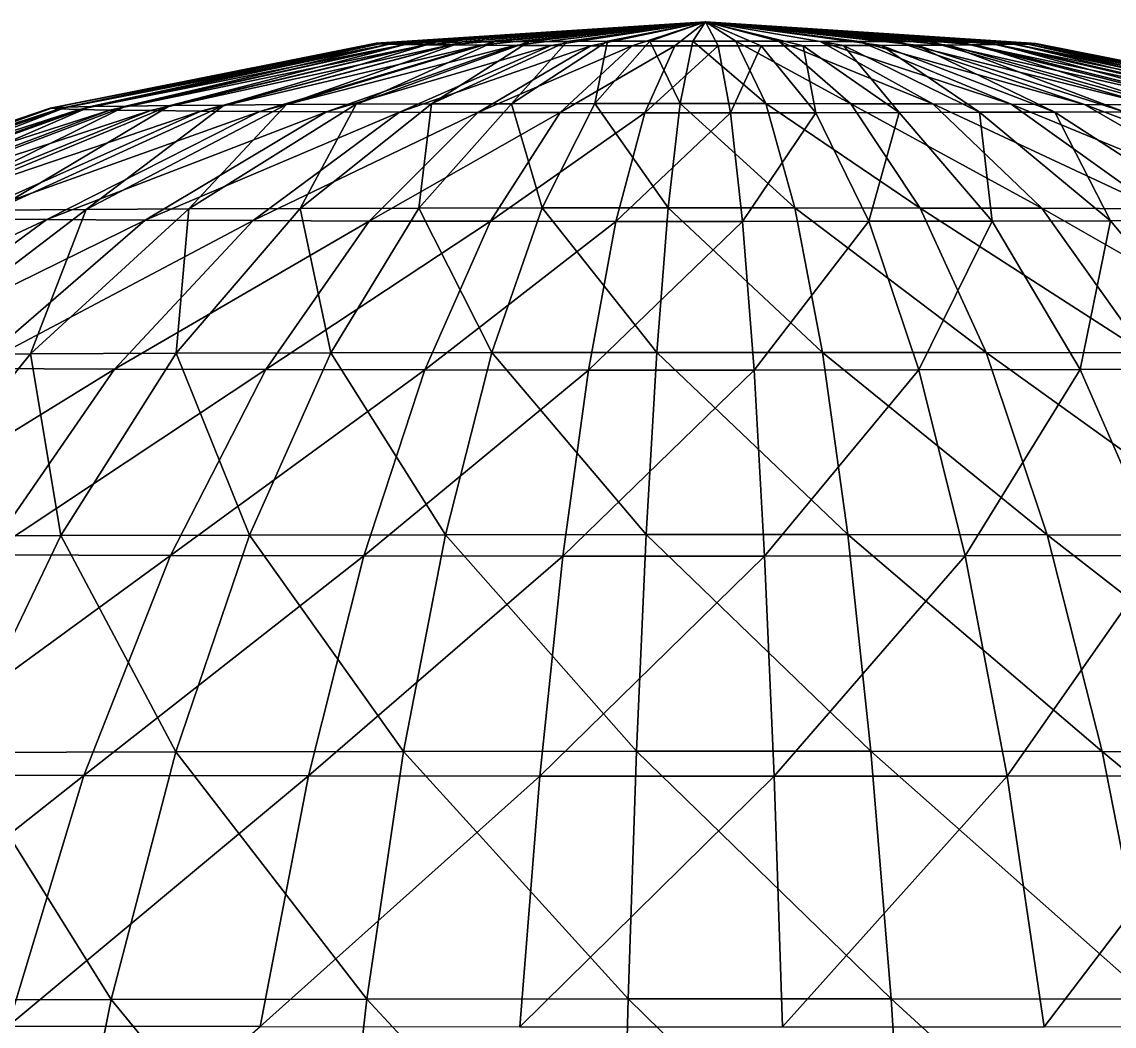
# Model space of a CAD drawing. Header units: metres. Extents: x -186 to 389, y -250 to 250.
# Drawn here: x 32.5 to 140.3, y 150.9 to 250 of the extents above; entities that cross this region are included whole.
import ezdxf

# ---------------------------------------------------------------- set-up
doc = ezdxf.new("R2010")
doc.units = ezdxf.units.M

msp = doc.modelspace()

# ---------------------------------------------------------------- linework, layer by layer
for points in [[(67.50796, 247.87622, -604.934), (67.3925, 247.84644, -609.2008), (100, 249.99391, -607.9631), (100.0001, 249.99402, -607.96295)], [(100, 249.99391, -607.9631), (67.3925, 247.84644, -609.2008), (100, 249.99391, -607.9631), (100.0001, 249.99402, -607.96295)], [(67.3925, 247.84644, -609.2008), (67.83497, 247.81679, -613.4461), (100, 249.99391, -607.9631), (100.0001, 249.99402, -607.96295)], [(68.17937, 247.90565, -600.7189), (67.50796, 247.87622, -604.934), (100, 249.99391, -607.9631), (100.0001, 249.99402, -607.96295)], [(100, 249.99391, -607.9631), (67.50796, 247.87622, -604.934), (100, 249.99391, -607.9631), (100.0001, 249.99402, -607.96295)], [(100, 249.99391, -607.9631), (67.83497, 247.81679, -613.4461), (100, 249.99391, -607.9631), (100.0001, 249.99402, -607.96295)], [(67.83497, 247.81679, -613.4461), (68.82779, 247.78781, -617.59735), (100, 249.99391, -607.9631), (100.0001, 249.99402, -607.96295)], [(69.39523, 247.93422, -596.6274), (68.17937, 247.90565, -600.7189), (100, 249.99391, -607.9631), (100.0001, 249.99402, -607.96295)], [(100, 249.99391, -607.9631), (68.17937, 247.90565, -600.7189), (100, 249.99391, -607.9631), (100.0001, 249.99402, -607.96295)], [(100, 249.99391, -607.9631), (68.82779, 247.78781, -617.59735), (100, 249.99391, -607.9631), (100.0001, 249.99402, -607.96295)], [(68.82779, 247.78781, -617.59735), (70.35397, 247.75998, -621.5835), (100, 249.99391, -607.9631), (100.0001, 249.99402, -607.96295)], [(71.13475, 247.96143, -592.7296), (69.39523, 247.93422, -596.6274), (100, 249.99391, -607.9631), (100.0001, 249.99402, -607.96295)], [(100, 249.99391, -607.9631), (69.39523, 247.93422, -596.6274), (100, 249.99391, -607.9631), (100.0001, 249.99402, -607.96295)], [(100, 249.99391, -607.9631), (70.35397, 247.75998, -621.5835), (100, 249.99391, -607.9631), (100.0001, 249.99402, -607.96295)], [(70.35397, 247.75998, -621.5835), (72.387405, 247.73378, -625.3363), (100, 249.99391, -607.9631), (100.0001, 249.99402, -607.96295)], [(73.368164, 247.98682, -589.0922), (71.13475, 247.96143, -592.7296), (100, 249.99391, -607.9631), (100.0001, 249.99402, -607.96295)], [(100, 249.99391, -607.9631), (71.13475, 247.96143, -592.7296), (100, 249.99391, -607.9631), (100.0001, 249.99402, -607.96295)], [(100, 249.99391, -607.9631), (72.387405, 247.73378, -625.3363), (100, 249.99391, -607.9631), (100.0001, 249.99402, -607.96295)], [(72.387405, 247.73378, -625.3363), (74.89331, 247.70966, -628.7916), (100, 249.99391, -607.9631), (100.0001, 249.99402, -607.96295)], [(76.05725, 248.00996, -585.77747), (73.368164, 247.98682, -589.0922), (100, 249.99391, -607.9631), (100.0001, 249.99402, -607.96295)], [(100, 249.99391, -607.9631), (73.368164, 247.98682, -589.0922), (100, 249.99391, -607.9631), (100.0001, 249.99402, -607.96295)], [(100, 249.99391, -607.9631), (74.89331, 247.70966, -628.7916), (100, 249.99391, -607.9631), (100.0001, 249.99402, -607.96295)], [(74.89331, 247.70966, -628.7916), (77.82878, 247.68803, -631.8903), (100, 249.99391, -607.9631), (100.0001, 249.99402, -607.96295)], [(79.156006, 248.03046, -582.8421), (76.05725, 248.00996, -585.77747), (100, 249.99391, -607.9631), (100.0001, 249.99402, -607.96295)], [(100, 249.99391, -607.9631), (76.05725, 248.00996, -585.77747), (100, 249.99391, -607.9631), (100.0001, 249.99402, -607.96295)], [(100, 249.99391, -607.9631), (77.82878, 247.68803, -631.8903), (100, 249.99391, -607.9631), (100.0001, 249.99402, -607.96295)], [(77.82878, 247.68803, -631.8903), (81.14362, 247.66925, -634.57935), (100, 249.99391, -607.9631), (100.0001, 249.99402, -607.96295)], [(82.61141, 248.04794, -580.33624), (79.156006, 248.03046, -582.8421), (100, 249.99391, -607.9631), (100.0001, 249.99402, -607.96295)], [(100, 249.99391, -607.9631), (79.156006, 248.03046, -582.8421), (100, 249.99391, -607.9631), (100.0001, 249.99402, -607.96295)], [(100, 249.99391, -607.9631), (81.14362, 247.66925, -634.57935), (100, 249.99391, -607.9631), (100.0001, 249.99402, -607.96295)], [(81.14362, 247.66925, -634.57935), (84.78109, 247.65367, -636.8127), (100, 249.99391, -607.9631), (100.0001, 249.99402, -607.96295)], [(86.36434, 248.06215, -578.30286), (82.61141, 248.04794, -580.33624), (100, 249.99391, -607.9631), (100.0001, 249.99402, -607.96295)], [(100, 249.99391, -607.9631), (82.61141, 248.04794, -580.33624), (100, 249.99391, -607.9631), (100.0001, 249.99402, -607.96295)], [(100, 249.99391, -607.9631), (84.78109, 247.65367, -636.8127), (100, 249.99391, -607.9631), (100.0001, 249.99402, -607.96295)], [(84.78109, 247.65367, -636.8127), (88.67896, 247.64151, -638.5522), (100, 249.99391, -607.9631), (100.0001, 249.99402, -607.96295)], [(90.350586, 248.0728, -576.77673), (86.36434, 248.06215, -578.30286), (100, 249.99391, -607.9631), (100.0001, 249.99402, -607.96295)], [(100, 249.99391, -607.9631), (86.36434, 248.06215, -578.30286), (100, 249.99391, -607.9631), (100.0001, 249.99402, -607.96295)], [(100, 249.99391, -607.9631), (88.67896, 247.64151, -638.5522), (100, 249.99391, -607.9631), (100.0001, 249.99402, -607.96295)], [(88.67896, 247.64151, -638.5522), (92.77053, 247.63303, -639.768), (100, 249.99391, -607.9631), (100.0001, 249.99402, -607.96295)], [(94.50192, 248.07974, -575.78394), (90.350586, 248.0728, -576.77673), (100, 249.99391, -607.9631), (100.0001, 249.99402, -607.96295)], [(100, 249.99391, -607.9631), (90.350586, 248.0728, -576.77673), (100, 249.99391, -607.9631), (100.0001, 249.99402, -607.96295)], [(100, 249.99391, -607.9631), (92.77053, 247.63303, -639.768), (100, 249.99391, -607.9631), (100.0001, 249.99402, -607.96295)], [(92.77053, 247.63303, -639.768), (96.98582, 247.62834, -640.4394), (100, 249.99391, -607.9631), (100.0001, 249.99402, -607.96295)], [(98.74734, 248.08282, -575.34143), (94.50192, 248.07974, -575.78394), (100, 249.99391, -607.9631), (100.0001, 249.99402, -607.96295)], [(100, 249.99391, -607.9631), (94.50192, 248.07974, -575.78394), (100, 249.99391, -607.9631), (100.0001, 249.99402, -607.96295)], [(100, 249.99391, -607.9631), (96.98582, 247.62834, -640.4394), (100, 249.99391, -607.9631), (100.0001, 249.99402, -607.96295)], [(96.98582, 247.62834, -640.4394), (101.25267, 247.62753, -640.5549), (100, 249.99391, -607.9631), (100.0001, 249.99402, -607.96295)], [(103.01419, 248.08202, -575.4569), (98.74734, 248.08282, -575.34143), (100, 249.99391, -607.9631), (100.0001, 249.99402, -607.96295)], [(100, 249.99391, -607.9631), (98.74734, 248.08282, -575.34143), (100, 249.99391, -607.9631), (100.0001, 249.99402, -607.96295)], [(100, 249.99391, -607.9631), (123.94275, 247.7004, -630.11884), (100, 249.99391, -607.9631), (100.0001, 249.99402, -607.96295)], [(123.94275, 247.7004, -630.11884), (126.631836, 247.72354, -626.8041), (100, 249.99391, -607.9631), (100.0001, 249.99402, -607.96295)], [(100, 249.99391, -607.9631), (126.631836, 247.72354, -626.8041), (100, 249.99391, -607.9631), (100.0001, 249.99402, -607.96295)], [(126.631836, 247.72354, -626.8041), (128.86525, 247.74893, -623.1667), (100, 249.99391, -607.9631), (100.0001, 249.99402, -607.96295)], [(100, 249.99391, -607.9631), (128.86525, 247.74893, -623.1667), (100, 249.99391, -607.9631), (100.0001, 249.99402, -607.96295)], [(128.86525, 247.74893, -623.1667), (130.60477, 247.77614, -619.2689), (100, 249.99391, -607.9631), (100.0001, 249.99402, -607.96295)], [(100, 249.99391, -607.9631), (130.60477, 247.77614, -619.2689), (100, 249.99391, -607.9631), (100.0001, 249.99402, -607.96295)], [(130.60477, 247.77614, -619.2689), (131.82063, 247.8047, -615.1774), (100, 249.99391, -607.9631), (100.0001, 249.99402, -607.96295)], [(100, 249.99391, -607.9631), (131.82063, 247.8047, -615.1774), (100, 249.99391, -607.9631), (100.0001, 249.99402, -607.96295)], [(131.82063, 247.8047, -615.1774), (132.49203, 247.83414, -610.9623), (100, 249.99391, -607.9631), (100.0001, 249.99402, -607.96295)], [(100, 249.99391, -607.9631), (132.49203, 247.83414, -610.9623), (100, 249.99391, -607.9631), (100.0001, 249.99402, -607.96295)], [(132.49203, 247.83414, -610.9623), (132.6075, 247.86392, -606.69556), (100, 249.99391, -607.9631), (100.0001, 249.99402, -607.96295)], [(100, 249.99391, -607.9631), (132.6075, 247.86392, -606.69556), (100, 249.99391, -607.9631), (100.0001, 249.99402, -607.96295)], [(132.6075, 247.86392, -606.69556), (132.16502, 247.89357, -602.4502), (100, 249.99391, -607.9631), (100.0001, 249.99402, -607.96295)], [(100, 249.99391, -607.9631), (132.16502, 247.89357, -602.4502), (100, 249.99391, -607.9631), (100.0001, 249.99402, -607.96295)], [(132.16502, 247.89357, -602.4502), (131.17221, 247.92255, -598.29895), (100, 249.99391, -607.9631), (100.0001, 249.99402, -607.96295)], [(100, 249.99391, -607.9631), (131.17221, 247.92255, -598.29895), (100, 249.99391, -607.9631), (100.0001, 249.99402, -607.96295)], [(131.17221, 247.92255, -598.29895), (129.64603, 247.95038, -594.3128), (100, 249.99391, -607.9631), (100.0001, 249.99402, -607.96295)], [(100, 249.99391, -607.9631), (129.64603, 247.95038, -594.3128), (100, 249.99391, -607.9631), (100.0001, 249.99402, -607.96295)], [(129.64603, 247.95038, -594.3128), (127.61259, 247.97658, -590.56), (100, 249.99391, -607.9631), (100.0001, 249.99402, -607.96295)], [(100, 249.99391, -607.9631), (127.61259, 247.97658, -590.56), (100, 249.99391, -607.9631), (100.0001, 249.99402, -607.96295)], [(127.61259, 247.97658, -590.56), (125.1067, 248.0007, -587.1047), (100, 249.99391, -607.9631), (100.0001, 249.99402, -607.96295)], [(100, 249.99391, -607.9631), (125.1067, 248.0007, -587.1047), (100, 249.99391, -607.9631), (100.0001, 249.99402, -607.96295)], [(125.1067, 248.0007, -587.1047), (122.17122, 248.02232, -584.006), (100, 249.99391, -607.9631), (100.0001, 249.99402, -607.96295)], [(100, 249.99391, -607.9631), (122.17122, 248.02232, -584.006), (100, 249.99391, -607.9631), (100.0001, 249.99402, -607.96295)], [(122.17122, 248.02232, -584.006), (118.856384, 248.0411, -581.31696), (100, 249.99391, -607.9631), (100.0001, 249.99402, -607.96295)], [(100, 249.99391, -607.9631), (118.856384, 248.0411, -581.31696), (100, 249.99391, -607.9631), (100.0001, 249.99402, -607.96295)], [(118.856384, 248.0411, -581.31696), (115.21891, 248.05669, -579.0836), (100, 249.99391, -607.9631), (100.0001, 249.99402, -607.96295)], [(100, 249.99391, -607.9631), (115.21891, 248.05669, -579.0836), (100, 249.99391, -607.9631), (100.0001, 249.99402, -607.96295)], [(115.21891, 248.05669, -579.0836), (111.32104, 248.06885, -577.3441), (100, 249.99391, -607.9631), (100.0001, 249.99402, -607.96295)], [(100, 249.99391, -607.9631), (111.32104, 248.06885, -577.3441), (100, 249.99391, -607.9631), (100.0001, 249.99402, -607.96295)], [(111.32104, 248.06885, -577.3441), (107.22946, 248.07733, -576.1283), (100, 249.99391, -607.9631), (100.0001, 249.99402, -607.96295)], [(100, 249.99391, -607.9631), (107.22946, 248.07733, -576.1283), (100, 249.99391, -607.9631), (100.0001, 249.99402, -607.96295)], [(107.22946, 248.07733, -576.1283), (103.01419, 248.08202, -575.4569), (100, 249.99391, -607.9631), (100.0001, 249.99402, -607.96295)], [(100, 249.99391, -607.9631), (103.01419, 248.08202, -575.4569), (100, 249.99391, -607.9631), (100.0001, 249.99402, -607.96295)], [(100, 249.99391, -607.9631), (101.25267, 247.62753, -640.5549), (100, 249.99391, -607.9631), (100.0001, 249.99402, -607.96295)], [(101.25267, 247.62753, -640.5549), (105.49808, 247.63062, -640.1124), (100, 249.99391, -607.9631), (100.0001, 249.99402, -607.96295)], [(100, 249.99391, -607.9631), (105.49808, 247.63062, -640.1124), (100, 249.99391, -607.9631), (100.0001, 249.99402, -607.96295)], [(105.49808, 247.63062, -640.1124), (109.64943, 247.63756, -639.1196), (100, 249.99391, -607.9631), (100.0001, 249.99402, -607.96295)], [(100, 249.99391, -607.9631), (109.64943, 247.63756, -639.1196), (100, 249.99391, -607.9631), (100.0001, 249.99402, -607.96295)], [(109.64943, 247.63756, -639.1196), (113.63566, 247.64821, -637.59344), (100, 249.99391, -607.9631), (100.0001, 249.99402, -607.96295)], [(100, 249.99391, -607.9631), (113.63566, 247.64821, -637.59344), (100, 249.99391, -607.9631), (100.0001, 249.99402, -607.96295)], [(113.63566, 247.64821, -637.59344), (117.38859, 247.66241, -635.56006), (100, 249.99391, -607.9631), (100.0001, 249.99402, -607.96295)], [(100, 249.99391, -607.9631), (117.38859, 247.66241, -635.56006), (100, 249.99391, -607.9631), (100.0001, 249.99402, -607.96295)], [(117.38859, 247.66241, -635.56006), (120.84399, 247.6799, -633.05426), (100, 249.99391, -607.9631), (100.0001, 249.99402, -607.96295)], [(100, 249.99391, -607.9631), (120.84399, 247.6799, -633.05426), (100, 249.99391, -607.9631), (100.0001, 249.99402, -607.96295)], [(120.84399, 247.6799, -633.05426), (123.94275, 247.7004, -630.11884), (100, 249.99391, -607.9631), (100.0001, 249.99402, -607.96295)], [(42.763393, 241.68625, -577.7269), (39.314117, 241.6323, -585.4558), (69.39523, 247.93422, -596.6274), (69.39533, 247.93433, -596.62726)], [(69.39523, 247.93422, -596.6274), (39.314117, 241.6323, -585.4558), (68.17937, 247.90565, -600.7189), (68.17947, 247.90576, -600.71875)], [(47.19201, 241.7366, -570.5144), (42.763393, 241.68625, -577.7269), (71.13475, 247.96143, -592.7296), (71.13485, 247.96153, -592.7295)], [(71.13475, 247.96143, -592.7296), (42.763393, 241.68625, -577.7269), (69.39523, 247.93422, -596.6274), (69.39533, 247.93433, -596.62726)], [(52.524178, 241.78249, -563.94165), (47.19201, 241.7366, -570.5144), (73.368164, 247.98682, -589.0922), (73.36826, 247.98692, -589.0921)], [(73.368164, 247.98682, -589.0922), (47.19201, 241.7366, -570.5144), (71.13475, 247.96143, -592.7296), (71.13485, 247.96153, -592.7295)], [(58.668663, 241.82312, -558.12103), (52.524178, 241.78249, -563.94165), (76.05725, 248.00996, -585.77747), (76.05735, 248.01007, -585.77734)], [(76.05725, 248.00996, -585.77747), (52.524178, 241.78249, -563.94165), (73.368164, 247.98682, -589.0922), (73.36826, 247.98692, -589.0921)], [(65.520355, 241.85782, -553.1522), (58.668663, 241.82312, -558.12103), (79.156006, 248.03046, -582.8421), (79.156105, 248.03056, -582.842)], [(79.156006, 248.03046, -582.8421), (58.668663, 241.82312, -558.12103), (76.05725, 248.00996, -585.77747), (76.05735, 248.01007, -585.77734)], [(72.96199, 241.88596, -549.12024), (65.520355, 241.85782, -553.1522), (82.61141, 248.04794, -580.33624), (82.61151, 248.04805, -580.3361)], [(82.61141, 248.04794, -580.33624), (65.520355, 241.85782, -553.1522), (79.156006, 248.03046, -582.8421), (79.156105, 248.03056, -582.842)], [(80.86627, 241.90709, -546.09406), (72.96199, 241.88596, -549.12024), (86.36434, 248.06215, -578.30286), (86.36444, 248.06226, -578.30273)], [(86.36434, 248.06215, -578.30286), (72.96199, 241.88596, -549.12024), (82.61141, 248.04794, -580.33624), (82.61151, 248.04805, -580.3361)], [(89.09792, 241.92084, -544.1255), (80.86627, 241.90709, -546.09406), (90.350586, 248.0728, -576.77673), (90.350685, 248.0729, -576.7766)], [(90.350586, 248.0728, -576.77673), (80.86627, 241.90709, -546.09406), (86.36434, 248.06215, -578.30286), (86.36444, 248.06226, -578.30273)], [(97.51611, 241.92696, -543.2481), (89.09792, 241.92084, -544.1255), (94.50192, 248.07974, -575.78394), (94.50202, 248.07985, -575.7838)], [(94.50192, 248.07974, -575.78394), (89.09792, 241.92084, -544.1255), (90.350586, 248.0728, -576.77673), (90.350685, 248.0729, -576.7766)], [(98.74734, 248.08282, -575.34143), (97.51611, 241.92696, -543.2481), (94.50192, 248.07974, -575.78394), (94.50202, 248.07985, -575.7838)], [(105.97681, 241.92537, -543.47705), (97.51611, 241.92696, -543.2481), (98.74734, 248.08282, -575.34143), (98.74744, 248.08293, -575.3413)], [(103.01419, 248.08202, -575.4569), (105.97681, 241.92537, -543.47705), (98.74734, 248.08282, -575.34143), (98.74744, 248.08293, -575.3413)], [(107.22946, 248.07733, -576.1283), (114.33523, 241.91606, -544.80835), (103.01419, 248.08202, -575.4569), (103.01429, 248.08212, -575.4568)], [(114.33523, 241.91606, -544.80835), (105.97681, 241.92537, -543.47705), (103.01419, 248.08202, -575.4569), (103.01429, 248.08212, -575.4568)], [(111.32104, 248.06885, -577.3441), (122.44837, 241.89923, -547.21924), (107.22946, 248.07733, -576.1283), (107.22956, 248.07744, -576.1282)], [(122.44837, 241.89923, -547.21924), (114.33523, 241.91606, -544.80835), (107.22946, 248.07733, -576.1283), (107.22956, 248.07744, -576.1282)], [(115.21891, 248.05669, -579.0836), (130.17743, 241.87515, -550.6684), (111.32104, 248.06885, -577.3441), (111.32114, 248.06895, -577.344)], [(130.17743, 241.87515, -550.6684), (122.44837, 241.89923, -547.21924), (111.32104, 248.06885, -577.3441), (111.32114, 248.06895, -577.344)], [(118.856384, 248.0411, -581.31696), (137.39014, 241.84422, -555.0969), (115.21891, 248.05669, -579.0836), (115.21901, 248.0568, -579.0835)], [(137.39014, 241.84422, -555.0969), (130.17743, 241.87515, -550.6684), (115.21891, 248.05669, -579.0836), (115.21901, 248.0568, -579.0835)], [(122.17122, 248.02232, -584.006), (143.96307, 241.807, -560.42896), (118.856384, 248.0411, -581.31696), (118.85648, 248.04121, -581.31683)], [(143.96307, 241.807, -560.42896), (137.39014, 241.84422, -555.0969), (118.856384, 248.0411, -581.31696), (118.85648, 248.04121, -581.31683)], [(125.1067, 248.0007, -587.1047), (149.78381, 241.76411, -566.5733), (122.17122, 248.02232, -584.006), (122.17132, 248.02243, -584.00586)], [(149.78381, 241.76411, -566.5733), (143.96307, 241.807, -560.42896), (122.17122, 248.02232, -584.006), (122.17132, 248.02243, -584.00586)], [(127.61259, 247.97658, -590.56), (154.75272, 241.71628, -573.4248), (125.1067, 248.0007, -587.1047), (125.1068, 248.00081, -587.10455)], [(154.75272, 241.71628, -573.4248), (149.78381, 241.76411, -566.5733), (125.1067, 248.0007, -587.1047), (125.1068, 248.00081, -587.10455)], [(129.64603, 247.95038, -594.3128), (158.78479, 241.66434, -580.8663), (127.61259, 247.97658, -590.56), (127.612686, 247.97668, -590.5599)], [(158.78479, 241.66434, -580.8663), (154.75272, 241.71628, -573.4248), (127.61259, 247.97658, -590.56), (127.612686, 247.97668, -590.5599)], [(131.17221, 247.92255, -598.29895), (161.81105, 241.60915, -588.7703), (129.64603, 247.95038, -594.3128), (129.64613, 247.95049, -594.3127)], [(161.81105, 241.60915, -588.7703), (158.78479, 241.66434, -580.8663), (129.64603, 247.95038, -594.3128), (129.64613, 247.95049, -594.3127)], [(132.16502, 247.89357, -602.4502), (163.7797, 241.55168, -597.00183), (131.17221, 247.92255, -598.29895), (131.17232, 247.92265, -598.2988)], [(163.7797, 241.55168, -597.00183), (161.81105, 241.60915, -588.7703), (131.17221, 247.92255, -598.29895), (131.17232, 247.92265, -598.2988)], [(35.57187, 241.5173, -601.927), (35.34294, 241.45824, -610.38745), (67.3925, 247.84644, -609.2008), (67.3926, 247.84654, -609.2007)], [(67.3925, 247.84644, -609.2008), (35.34294, 241.45824, -610.38745), (67.83497, 247.81679, -613.4461), (67.83507, 247.8169, -613.446)], [(35.34294, 241.45824, -610.38745), (36.2203, 241.39946, -618.8054), (67.83497, 247.81679, -613.4461), (67.83507, 247.8169, -613.446)], [(36.903194, 241.57564, -593.5687), (35.57187, 241.5173, -601.927), (67.50796, 247.87622, -604.934), (67.50806, 247.87633, -604.9339)], [(67.50796, 247.87622, -604.934), (35.57187, 241.5173, -601.927), (67.3925, 247.84644, -609.2008), (67.3926, 247.84654, -609.2007)], [(67.83497, 247.81679, -613.4461), (36.2203, 241.39946, -618.8054), (68.82779, 247.78781, -617.59735), (68.82789, 247.78792, -617.5972)], [(36.2203, 241.39946, -618.8054), (38.188953, 241.342, -627.03687), (68.82779, 247.78781, -617.59735), (68.82789, 247.78792, -617.5972)], [(39.314117, 241.6323, -585.4558), (36.903194, 241.57564, -593.5687), (68.17937, 247.90565, -600.7189), (68.17947, 247.90576, -600.71875)], [(68.17937, 247.90565, -600.7189), (36.903194, 241.57564, -593.5687), (67.50796, 247.87622, -604.934), (67.50806, 247.87633, -604.9339)], [(68.82779, 247.78781, -617.59735), (38.188953, 241.342, -627.03687), (70.35397, 247.75998, -621.5835), (70.35407, 247.76009, -621.5834)], [(38.188953, 241.342, -627.03687), (41.21521, 241.2868, -634.941), (70.35397, 247.75998, -621.5835), (70.35407, 247.76009, -621.5834)], [(70.35397, 247.75998, -621.5835), (41.21521, 241.2868, -634.941), (72.387405, 247.73378, -625.3363), (72.387505, 247.73389, -625.3362)], [(41.21521, 241.2868, -634.941), (45.247284, 241.23486, -642.38245), (72.387405, 247.73378, -625.3363), (72.387505, 247.73389, -625.3362)], [(72.387405, 247.73378, -625.3363), (45.247284, 241.23486, -642.38245), (74.89331, 247.70966, -628.7916), (74.89341, 247.70976, -628.7915)], [(45.247284, 241.23486, -642.38245), (50.2162, 241.18703, -649.23395), (74.89331, 247.70966, -628.7916), (74.89341, 247.70976, -628.7915)], [(74.89331, 247.70966, -628.7916), (50.2162, 241.18703, -649.23395), (77.82878, 247.68803, -631.8903), (77.82888, 247.68814, -631.8902)], [(50.2162, 241.18703, -649.23395), (56.036926, 241.14413, -655.3783), (77.82878, 247.68803, -631.8903), (77.82888, 247.68814, -631.8902)], [(77.82878, 247.68803, -631.8903), (56.036926, 241.14413, -655.3783), (81.14362, 247.66925, -634.57935), (81.14372, 247.66936, -634.5792)], [(56.036926, 241.14413, -655.3783), (62.609886, 241.10692, -660.7103), (81.14362, 247.66925, -634.57935), (81.14372, 247.66936, -634.5792)], [(81.14362, 247.66925, -634.57935), (62.609886, 241.10692, -660.7103), (84.78109, 247.65367, -636.8127), (84.78119, 247.65378, -636.81256)], [(62.609886, 241.10692, -660.7103), (69.82257, 241.07599, -665.1388), (84.78109, 247.65367, -636.8127), (84.78119, 247.65378, -636.81256)], [(84.78109, 247.65367, -636.8127), (69.82257, 241.07599, -665.1388), (88.67896, 247.64151, -638.5522), (88.67906, 247.64162, -638.55206)], [(69.82257, 241.07599, -665.1388), (77.551636, 241.05191, -668.588), (88.67896, 247.64151, -638.5522), (88.67906, 247.64162, -638.55206)], [(88.67896, 247.64151, -638.5522), (77.551636, 241.05191, -668.588), (92.77053, 247.63303, -639.768), (92.77063, 247.63313, -639.7679)], [(77.551636, 241.05191, -668.588), (85.664764, 241.03508, -670.9989), (92.77053, 247.63303, -639.768), (92.77063, 247.63313, -639.7679)], [(92.77053, 247.63303, -639.768), (85.664764, 241.03508, -670.9989), (96.98582, 247.62834, -640.4394), (96.985916, 247.62845, -640.4393)], [(85.664764, 241.03508, -670.9989), (94.02321, 241.02577, -672.3302), (96.98582, 247.62834, -640.4394), (96.985916, 247.62845, -640.4393)], [(96.98582, 247.62834, -640.4394), (94.02321, 241.02577, -672.3302), (101.25267, 247.62753, -640.5549), (101.25277, 247.62764, -640.55475)], [(94.02321, 241.02577, -672.3302), (102.4839, 241.02419, -672.5591), (101.25267, 247.62753, -640.5549), (101.25277, 247.62764, -640.55475)], [(101.25267, 247.62753, -640.5549), (102.4839, 241.02419, -672.5591), (105.49808, 247.63062, -640.1124), (105.49818, 247.63072, -640.1123)], [(102.4839, 241.02419, -672.5591), (110.902084, 241.0303, -671.68176), (105.49808, 247.63062, -640.1124), (105.49818, 247.63072, -640.1123)], [(105.49808, 247.63062, -640.1124), (110.902084, 241.0303, -671.68176), (109.64943, 247.63756, -639.1196), (109.64953, 247.63766, -639.1195)], [(109.64943, 247.63756, -639.1196), (119.13374, 241.04405, -669.71313), (113.63566, 247.64821, -637.59344), (113.63576, 247.64832, -637.5933)], [(110.902084, 241.0303, -671.68176), (119.13374, 241.04405, -669.71313), (109.64943, 247.63756, -639.1196), (109.64953, 247.63766, -639.1195)], [(113.63566, 247.64821, -637.59344), (127.037994, 241.06519, -666.687), (117.38859, 247.66241, -635.56006), (117.38869, 247.66252, -635.55994)], [(119.13374, 241.04405, -669.71313), (127.037994, 241.06519, -666.687), (113.63566, 247.64821, -637.59344), (113.63576, 247.64832, -637.5933)], [(117.38859, 247.66241, -635.56006), (134.47964, 241.09332, -662.65497), (120.84399, 247.6799, -633.05426), (120.844086, 247.68001, -633.05414)], [(127.037994, 241.06519, -666.687), (134.47964, 241.09332, -662.65497), (117.38859, 247.66241, -635.56006), (117.38869, 247.66252, -635.55994)], [(120.84399, 247.6799, -633.05426), (141.33133, 241.12802, -657.6862), (123.94275, 247.7004, -630.11884), (123.94285, 247.7005, -630.1187)], [(134.47964, 241.09332, -662.65497), (141.33133, 241.12802, -657.6862), (120.84399, 247.6799, -633.05426), (120.844086, 247.68001, -633.05414)], [(123.94275, 247.7004, -630.11884), (147.47581, 241.16866, -651.8656), (126.631836, 247.72354, -626.8041), (126.631935, 247.72365, -626.80396)], [(141.33133, 241.12802, -657.6862), (147.47583, 241.16866, -651.8656), (123.94275, 247.7004, -630.11884), (123.94285, 247.7005, -630.1187)], [(126.631836, 247.72354, -626.8041), (152.808, 241.21454, -645.29285), (128.86525, 247.74893, -623.1667), (128.86536, 247.74904, -623.16656)], [(147.47581, 241.16866, -651.8656), (152.808, 241.21454, -645.29285), (126.631836, 247.72354, -626.8041), (126.631935, 247.72365, -626.80396)], [(128.86525, 247.74893, -623.1667), (157.2366, 241.2649, -638.0803), (130.60477, 247.77614, -619.2689), (130.60487, 247.77625, -619.2688)], [(152.808, 241.21454, -645.29285), (157.2366, 241.2649, -638.0803), (128.86525, 247.74893, -623.1667), (128.86536, 247.74904, -623.16656)], [(130.60477, 247.77614, -619.2689), (160.68588, 241.31885, -630.35144), (131.82063, 247.8047, -615.1774), (131.82074, 247.80481, -615.1773)], [(157.2366, 241.2649, -638.0803), (160.68588, 241.31885, -630.35144), (130.60477, 247.77614, -619.2689), (130.60487, 247.77625, -619.2688)], [(131.82063, 247.8047, -615.1774), (163.0968, 241.3755, -622.2385), (132.49203, 247.83414, -610.9623), (132.49214, 247.83424, -610.96216)], [(160.68588, 241.31885, -630.35144), (163.0968, 241.3755, -622.2385), (131.82063, 247.8047, -615.1774), (131.82074, 247.80481, -615.1773)], [(132.6075, 247.86392, -606.69556), (164.65706, 241.4929, -605.4198), (132.16502, 247.89357, -602.4502), (132.16513, 247.89368, -602.4501)], [(164.65706, 241.4929, -605.4198), (163.7797, 241.55168, -597.00183), (132.16502, 247.89357, -602.4502), (132.16513, 247.89368, -602.4501)], [(132.49203, 247.83414, -610.9623), (164.42813, 241.43384, -613.88025), (132.6075, 247.86392, -606.69556), (132.6076, 247.86403, -606.69543)], [(163.0968, 241.3755, -622.2385), (164.42813, 241.43384, -613.88025), (132.49203, 247.83414, -610.9623), (132.49214, 247.83424, -610.96216)], [(164.42813, 241.43384, -613.88025), (164.65706, 241.4929, -605.4198), (132.6075, 247.86392, -606.69556), (132.6076, 247.86403, -606.69543)], [(4.738159, 231.02596, -598.9933), (4.399658, 230.93861, -611.50275), (35.34294, 241.45824, -610.38745), (35.34304, 241.45834, -610.3873)], [(35.34294, 241.45824, -610.38745), (4.399658, 230.93861, -611.50275), (36.2203, 241.39946, -618.8054), (36.220398, 241.39957, -618.8053)], [(6.7066193, 231.11223, -586.6351), (4.738159, 231.02596, -598.9933), (35.57187, 241.5173, -601.927), (35.571968, 241.51741, -601.9269)], [(35.57187, 241.5173, -601.927), (4.738159, 231.02596, -598.9933), (35.34294, 241.45824, -610.38745), (35.34304, 241.45834, -610.3873)], [(10.271355, 231.19597, -574.6394), (6.7066193, 231.11223, -586.6351), (36.903194, 241.57564, -593.5687), (36.903294, 241.57574, -593.5686)], [(36.903194, 241.57564, -593.5687), (6.7066193, 231.11223, -586.6351), (35.57187, 241.5173, -601.927), (35.571968, 241.51741, -601.9269)], [(15.371368, 231.27576, -563.21173), (10.271355, 231.19597, -574.6394), (39.314117, 241.6323, -585.4558), (39.314217, 241.6324, -585.4557)], [(39.314117, 241.6323, -585.4558), (10.271355, 231.19597, -574.6394), (36.903194, 241.57564, -593.5687), (36.903294, 241.57574, -593.5686)], [(21.919403, 231.3502, -552.5475), (15.371368, 231.27576, -563.21173), (42.763393, 241.68625, -577.7269), (42.763493, 241.68636, -577.7268)], [(42.763393, 241.68625, -577.7269), (15.371368, 231.27576, -563.21173), (39.314117, 241.6323, -585.4558), (39.314217, 241.6324, -585.4557)], [(29.803413, 231.41805, -542.8291), (21.919403, 231.3502, -552.5475), (47.19201, 241.7366, -570.5144), (47.19211, 241.73671, -570.5143)], [(47.19201, 241.7366, -570.5144), (21.919403, 231.3502, -552.5475), (42.763393, 241.68625, -577.7269), (42.763493, 241.68636, -577.7268)], [(38.88851, 231.47813, -534.2229), (29.803413, 231.41805, -542.8291), (52.524178, 241.78249, -563.94165), (52.524277, 241.7826, -563.9415)], [(52.524178, 241.78249, -563.94165), (29.803413, 231.41805, -542.8291), (47.19201, 241.7366, -570.5144), (47.19211, 241.73671, -570.5143)], [(49.01925, 231.52942, -526.8762), (38.88851, 231.47813, -534.2229), (58.668663, 241.82312, -558.12103), (58.668762, 241.82323, -558.1209)], [(58.668663, 241.82312, -558.12103), (38.88851, 231.47813, -534.2229), (52.524178, 241.78249, -563.94165), (52.524277, 241.7826, -563.9415)], [(60.022263, 231.57103, -520.9146), (49.01925, 231.52942, -526.8762), (65.520355, 241.85782, -553.1522), (65.520454, 241.85793, -553.1521)], [(65.520355, 241.85782, -553.1522), (49.01925, 231.52942, -526.8762), (58.668663, 241.82312, -558.12103), (58.668762, 241.82323, -558.1209)], [(71.70934, 231.60228, -516.4402), (60.022263, 231.57103, -520.9146), (72.96199, 241.88596, -549.12024), (72.96209, 241.88606, -549.1201)], [(72.96199, 241.88596, -549.12024), (60.022263, 231.57103, -520.9146), (65.520355, 241.85782, -553.1522), (65.520454, 241.85793, -553.1521)], [(83.880455, 231.6226, -513.5294), (71.70934, 231.60228, -516.4402), (80.86627, 241.90709, -546.09406), (80.86637, 241.9072, -546.09393)], [(80.86627, 241.90709, -546.09406), (71.70934, 231.60228, -516.4402), (72.96199, 241.88596, -549.12024), (72.96209, 241.88606, -549.1201)], [(89.09792, 241.92084, -544.1255), (83.880455, 231.6226, -513.5294), (80.86627, 241.90709, -546.09406), (80.86637, 241.9072, -546.09393)], [(96.32739, 231.63167, -512.23224), (83.880455, 231.6226, -513.5294), (89.09792, 241.92084, -544.1255), (89.09802, 241.92094, -544.12537)], [(97.51611, 241.92696, -543.2481), (96.32739, 231.63167, -512.23224), (89.09792, 241.92084, -544.1255), (89.09802, 241.92094, -544.12537)], [(108.83716, 231.6293, -512.5707), (96.32739, 231.63167, -512.23224), (97.51611, 241.92696, -543.2481), (97.51621, 241.92706, -543.248)], [(105.97681, 241.92537, -543.47705), (108.83716, 231.6293, -512.5707), (97.51611, 241.92696, -543.2481), (97.51621, 241.92706, -543.248)], [(114.33523, 241.91606, -544.80835), (121.19572, 231.61555, -514.5391), (105.97681, 241.92537, -543.47705), (105.976906, 241.92548, -543.4769)], [(121.19572, 231.61555, -514.5391), (108.83716, 231.6293, -512.5707), (105.97681, 241.92537, -543.47705), (105.976906, 241.92548, -543.4769)], [(122.44837, 241.89923, -547.21924), (133.19162, 231.59067, -518.10376), (114.33523, 241.91606, -544.80835), (114.33533, 241.91617, -544.8082)], [(133.19162, 231.59067, -518.10376), (121.19572, 231.61555, -514.5391), (114.33523, 241.91606, -544.80835), (114.33533, 241.91617, -544.8082)], [(130.17743, 241.87515, -550.6684), (144.61958, 231.55505, -523.2037), (122.44837, 241.89923, -547.21924), (122.44847, 241.89934, -547.2191)], [(144.61958, 231.55505, -523.2037), (133.19162, 231.59067, -518.10376), (122.44837, 241.89923, -547.21924), (122.44847, 241.89934, -547.2191)], [(137.39014, 241.84422, -555.0969), (155.28412, 231.50935, -529.7515), (130.17743, 241.87515, -550.6684), (130.17754, 241.87526, -550.6683)], [(155.28412, 231.50935, -529.7515), (144.61958, 231.55505, -523.2037), (130.17743, 241.87515, -550.6684), (130.17754, 241.87526, -550.6683)], [(143.96307, 241.807, -560.42896), (165.00272, 231.45432, -537.6354), (137.39014, 241.84422, -555.0969), (137.39024, 241.84433, -555.0968)], [(165.00272, 231.45432, -537.6354), (155.28412, 231.50935, -529.7515), (137.39014, 241.84422, -555.0969), (137.39024, 241.84433, -555.0968)], [(4.399658, 230.93861, -611.50275), (5.6968994, 230.85172, -623.94934), (36.2203, 241.39946, -618.8054), (36.220398, 241.39957, -618.8053)], [(36.2203, 241.39946, -618.8054), (5.6968994, 230.85172, -623.94934), (38.188953, 241.342, -627.03687), (38.189053, 241.3421, -627.03674)], [(5.6968994, 230.85172, -623.94934), (8.607704, 230.76674, -636.12024), (38.188953, 241.342, -627.03687), (38.189053, 241.3421, -627.03674)], [(38.188953, 241.342, -627.03687), (8.607704, 230.76674, -636.12024), (41.21521, 241.2868, -634.941), (41.21531, 241.28691, -634.94086)], [(8.607704, 230.76674, -636.12024), (13.08226, 230.68515, -647.807), (41.21521, 241.2868, -634.941), (41.21531, 241.28691, -634.94086)], [(41.21521, 241.2868, -634.941), (13.08226, 230.68515, -647.807), (45.247284, 241.23486, -642.38245), (45.247383, 241.23497, -642.3823)], [(13.08226, 230.68515, -647.807), (19.043983, 230.60834, -658.80975), (45.247284, 241.23486, -642.38245), (45.247383, 241.23497, -642.3823)], [(45.247284, 241.23486, -642.38245), (19.043983, 230.60834, -658.80975), (50.2162, 241.18703, -649.23395), (50.2163, 241.18713, -649.2338)], [(19.043983, 230.60834, -658.80975), (26.390907, 230.53761, -668.94025), (50.2162, 241.18703, -649.23395), (50.2163, 241.18713, -649.2338)], [(50.2162, 241.18703, -649.23395), (26.390907, 230.53761, -668.94025), (56.036926, 241.14413, -655.3783), (56.037025, 241.14424, -655.3782)], [(26.390907, 230.53761, -668.94025), (34.997284, 230.47418, -678.0251), (56.036926, 241.14413, -655.3783), (56.037025, 241.14424, -655.3782)], [(56.036926, 241.14413, -655.3783), (34.997284, 230.47418, -678.0251), (62.609886, 241.10692, -660.7103), (62.609985, 241.10703, -660.7102)], [(34.997284, 230.47418, -678.0251), (44.715897, 230.41914, -685.90894), (62.609886, 241.10692, -660.7103), (62.609985, 241.10703, -660.7102)], [(62.609886, 241.10692, -660.7103), (44.715897, 230.41914, -685.90894), (69.82257, 241.07599, -665.1388), (69.82267, 241.0761, -665.1387)], [(44.715897, 230.41914, -685.90894), (55.3804, 230.37344, -692.4568), (69.82257, 241.07599, -665.1388), (69.82267, 241.0761, -665.1387)], [(69.82257, 241.07599, -665.1388), (55.3804, 230.37344, -692.4568), (77.551636, 241.05191, -668.588), (77.551735, 241.05202, -668.5879)], [(55.3804, 230.37344, -692.4568), (66.8084, 230.33783, -697.5567), (77.551636, 241.05191, -668.588), (77.551735, 241.05202, -668.5879)], [(77.551636, 241.05191, -668.588), (66.8084, 230.33783, -697.5567), (85.664764, 241.03508, -670.9989), (85.66486, 241.03519, -670.9988)], [(66.8084, 230.33783, -697.5567), (78.804276, 230.31294, -701.12134), (85.664764, 241.03508, -670.9989), (85.66486, 241.03519, -670.9988)], [(85.664764, 241.03508, -670.9989), (78.804276, 230.31294, -701.12134), (94.02321, 241.02577, -672.3302), (94.02331, 241.02588, -672.3301)], [(78.804276, 230.31294, -701.12134), (91.16286, 230.2992, -703.0897), (94.02321, 241.02577, -672.3302), (94.02331, 241.02588, -672.3301)], [(94.02321, 241.02577, -672.3302), (91.16286, 230.2992, -703.0897), (102.4839, 241.02419, -672.5591), (102.484, 241.02429, -672.55896)], [(91.16286, 230.2992, -703.0897), (103.67264, 230.29683, -703.4282), (102.4839, 241.02419, -672.5591), (102.484, 241.02429, -672.55896)], [(102.4839, 241.02419, -672.5591), (103.67264, 230.29683, -703.4282), (110.902084, 241.0303, -671.68176), (110.90218, 241.03041, -671.68164)], [(103.67264, 230.29683, -703.4282), (116.119545, 230.3059, -702.13104), (110.902084, 241.0303, -671.68176), (110.90218, 241.03041, -671.68164)], [(110.902084, 241.0303, -671.68176), (116.119545, 230.3059, -702.13104), (119.13374, 241.04405, -669.71313), (119.13384, 241.04416, -669.713)], [(116.119545, 230.3059, -702.13104), (128.29068, 230.32622, -699.2203), (119.13374, 241.04405, -669.71313), (119.13384, 241.04416, -669.713)], [(119.13374, 241.04405, -669.71313), (128.29068, 230.32622, -699.2203), (127.037994, 241.06519, -666.687), (127.03809, 241.06529, -666.6869)], [(127.037994, 241.06519, -666.687), (139.97772, 230.35747, -694.74585), (134.47964, 241.09332, -662.65497), (134.47975, 241.09343, -662.65485)], [(128.29068, 230.32622, -699.2203), (139.97772, 230.35747, -694.74585), (127.037994, 241.06519, -666.687), (127.03809, 241.06529, -666.6869)], [(134.47964, 241.09332, -662.65497), (150.98076, 230.39908, -688.78424), (141.33133, 241.12802, -657.6862), (141.33144, 241.12813, -657.6861)], [(139.97772, 230.35747, -694.74585), (150.98076, 230.39908, -688.78424), (134.47964, 241.09332, -662.65497), (134.47975, 241.09343, -662.65485)], [(33.39044, 217.2395, -501.9577), (20.154, 217.17249, -511.5567), (38.88851, 231.47813, -534.2229), (38.88861, 231.47824, -534.2228)], [(38.88851, 231.47813, -534.2229), (20.154, 217.17249, -511.5567), (29.803413, 231.41805, -542.8291), (29.803513, 231.41815, -542.829)], [(47.766575, 217.29388, -494.16852), (33.39044, 217.2395, -501.9577), (49.01925, 231.52942, -526.8762), (49.01935, 231.52953, -526.8761)], [(49.01925, 231.52942, -526.8762), (33.39044, 217.2395, -501.9577), (38.88851, 231.47813, -534.2229), (38.88861, 231.47824, -534.2228)], [(63.03648, 217.3347, -488.3224), (47.766575, 217.29388, -494.16852), (60.022263, 231.57103, -520.9146), (60.02236, 231.57114, -520.9145)], [(60.022263, 231.57103, -520.9146), (47.766575, 217.29388, -494.16852), (49.01925, 231.52942, -526.8762), (49.01935, 231.52953, -526.8761)], [(71.70934, 231.60228, -516.4402), (63.03648, 217.3347, -488.3224), (60.022263, 231.57103, -520.9146), (60.02236, 231.57114, -520.9145)], [(78.938805, 217.36125, -484.51935), (63.03648, 217.3347, -488.3224), (71.70934, 231.60228, -516.4402), (71.70944, 231.60239, -516.44006)], [(83.880455, 231.6226, -513.5294), (78.938805, 217.36125, -484.51935), (71.70934, 231.60228, -516.4402), (71.70944, 231.60239, -516.44006)], [(95.20151, 217.37308, -482.82446), (78.938805, 217.36125, -484.51935), (83.880455, 231.6226, -513.5294), (83.880554, 231.62271, -513.5293)], [(96.32739, 231.63167, -512.23224), (95.20151, 217.37308, -482.82446), (83.880455, 231.6226, -513.5294), (83.880554, 231.62271, -513.5293)], [(111.54631, 217.37, -483.26672), (95.20151, 217.37308, -482.82446), (96.32739, 231.63167, -512.23224), (96.32749, 231.63177, -512.2321)], [(108.83716, 231.6293, -512.5707), (111.54631, 217.37, -483.26672), (96.32739, 231.63167, -512.23224), (96.32749, 231.63177, -512.2321)], [(121.19572, 231.61555, -514.5391), (127.69353, 217.35204, -485.83856), (108.83716, 231.6293, -512.5707), (108.83726, 231.62941, -512.57056)], [(127.69353, 217.35204, -485.83856), (111.54631, 217.37, -483.26672), (108.83716, 231.6293, -512.5707), (108.83726, 231.62941, -512.57056)], [(133.19162, 231.59067, -518.10376), (143.36693, 217.31952, -490.49597), (121.19572, 231.61555, -514.5391), (121.195816, 231.61566, -514.539)], [(143.36693, 217.31952, -490.49597), (127.69353, 217.35204, -485.83856), (121.19572, 231.61555, -514.5391), (121.195816, 231.61566, -514.539)], [(144.61958, 231.55505, -523.2037), (158.29831, 217.273, -497.1593), (133.19162, 231.59067, -518.10376), (133.19173, 231.59077, -518.10364)], [(158.29831, 217.273, -497.1593), (143.36693, 217.31952, -490.49597), (133.19162, 231.59067, -518.10376), (133.19173, 231.59077, -518.10364)], [(26.390907, 230.53761, -668.94025), (3.8250961, 215.94365, -687.5733), (34.997284, 230.47418, -678.0251), (34.997383, 230.47429, -678.02496)], [(3.8250961, 215.94365, -687.5733), (15.069855, 215.86078, -699.4433), (34.997284, 230.47418, -678.0251), (34.997383, 230.47429, -678.02496)], [(34.997284, 230.47418, -678.0251), (15.069855, 215.86078, -699.4433), (44.715897, 230.41914, -685.90894), (44.715996, 230.41925, -685.9088)], [(15.069855, 215.86078, -699.4433), (27.767838, 215.78886, -709.744), (44.715897, 230.41914, -685.90894), (44.715996, 230.41925, -685.9088)], [(44.715897, 230.41914, -685.90894), (27.767838, 215.78886, -709.744), (55.3804, 230.37344, -692.4568), (55.3805, 230.37355, -692.45667)], [(27.767838, 215.78886, -709.744), (41.701683, 215.72914, -718.2992), (55.3804, 230.37344, -692.4568), (55.3805, 230.37355, -692.45667)], [(55.3804, 230.37344, -692.4568), (41.701683, 215.72914, -718.2992), (66.8084, 230.33783, -697.5567), (66.8085, 230.33794, -697.5566)], [(41.701683, 215.72914, -718.2992), (56.633083, 215.68262, -724.9625), (66.8084, 230.33783, -697.5567), (66.8085, 230.33794, -697.5566)], [(66.8084, 230.33783, -697.5567), (56.633083, 215.68262, -724.9625), (78.804276, 230.31294, -701.12134), (78.804375, 230.31305, -701.1212)], [(56.633083, 215.68262, -724.9625), (72.30644, 215.6501, -729.61993), (78.804276, 230.31294, -701.12134), (78.804375, 230.31305, -701.1212)], [(78.804276, 230.31294, -701.12134), (72.30644, 215.6501, -729.61993), (91.16286, 230.2992, -703.0897), (91.16296, 230.2993, -703.0896)], [(72.30644, 215.6501, -729.61993), (88.45371, 215.63214, -732.19183), (91.16286, 230.2992, -703.0897), (91.16296, 230.2993, -703.0896)], [(91.16286, 230.2992, -703.0897), (88.45371, 215.63214, -732.19183), (103.67264, 230.29683, -703.4282), (103.67274, 230.29694, -703.4281)], [(88.45371, 215.63214, -732.19183), (104.79854, 215.62906, -732.63403), (103.67264, 230.29683, -703.4282), (103.67274, 230.29694, -703.4281)], [(103.67264, 230.29683, -703.4282), (104.79854, 215.62906, -732.63403), (116.119545, 230.3059, -702.13104), (116.119644, 230.306, -702.1309)], [(104.79854, 215.62906, -732.63403), (121.0612, 215.64088, -730.9392), (116.119545, 230.3059, -702.13104), (116.119644, 230.306, -702.1309)], [(116.119545, 230.3059, -702.13104), (121.0612, 215.64088, -730.9392), (128.29068, 230.32622, -699.2203), (128.29079, 230.32632, -699.22015)], [(121.0612, 215.64088, -730.9392), (136.96356, 215.66743, -727.1361), (128.29068, 230.32622, -699.2203), (128.29079, 230.32632, -699.22015)], [(128.29068, 230.32622, -699.2203), (136.96356, 215.66743, -727.1361), (139.97772, 230.35747, -694.74585), (139.97783, 230.35757, -694.7457)], [(136.96356, 215.66743, -727.1361), (152.2334, 215.70825, -721.29), (139.97772, 230.35747, -694.74585), (139.97783, 230.35757, -694.7457)], [(139.97772, 230.35747, -694.74585), (152.2334, 215.70825, -721.29), (150.98076, 230.39908, -688.78424), (150.98087, 230.39919, -688.7841)], [(36.404606, 199.29877, -469.33963), (18.901329, 199.23256, -478.82315), (33.39044, 217.2395, -501.9577), (33.39054, 217.23961, -501.9576)], [(33.39044, 217.2395, -501.9577), (18.901329, 199.23256, -478.82315), (20.154, 217.17249, -511.5567), (20.154099, 217.17259, -511.5566)], [(47.766575, 217.29388, -494.16852), (36.404606, 199.29877, -469.33963), (33.39044, 217.2395, -501.9577), (33.39054, 217.23961, -501.9576)], [(54.996075, 199.34846, -462.22183), (36.404606, 199.29877, -469.33963), (47.766575, 217.29388, -494.16852), (47.766674, 217.29399, -494.16843)], [(63.03648, 217.3347, -488.3224), (54.996075, 199.34846, -462.22183), (47.766575, 217.29388, -494.16852), (47.766674, 217.29399, -494.16843)], [(74.35752, 199.38078, -457.59152), (54.996075, 199.34846, -462.22183), (63.03648, 217.3347, -488.3224), (63.03658, 217.33481, -488.3223)], [(78.938805, 217.36125, -484.51935), (74.35752, 199.38078, -457.59152), (63.03648, 217.3347, -488.3224), (63.03658, 217.33481, -488.3223)], [(94.157715, 199.39519, -455.52795), (74.35752, 199.38078, -457.59152), (78.938805, 217.36125, -484.51935), (78.9389, 217.36136, -484.51926)], [(95.20151, 217.37308, -482.82446), (94.157715, 199.39519, -455.52795), (78.938805, 217.36125, -484.51935), (78.9389, 217.36136, -484.51926)], [(114.05789, 199.39142, -456.0664), (94.157715, 199.39519, -455.52795), (95.20151, 217.37308, -482.82446), (95.20161, 217.37318, -482.82437)], [(111.54631, 217.37, -483.26672), (114.05789, 199.39142, -456.0664), (95.20151, 217.37308, -482.82446), (95.20161, 217.37318, -482.82437)], [(127.69353, 217.35204, -485.83856), (133.7175, 199.36957, -459.19772), (111.54631, 217.37, -483.26672), (111.54641, 217.3701, -483.26663)], [(133.7175, 199.36957, -459.19772), (114.05789, 199.39142, -456.0664), (111.54631, 217.37, -483.26672), (111.54641, 217.3701, -483.26663)], [(143.36693, 217.31952, -490.49597), (152.80023, 199.32999, -464.86823), (127.69353, 217.35204, -485.83856), (127.69363, 217.35214, -485.83847)], [(152.80023, 199.32999, -464.86823), (133.7175, 199.36957, -459.19772), (127.69353, 217.35204, -485.83856), (127.69363, 217.35214, -485.83847)], [(27.767838, 215.78886, -709.744), (12.055695, 197.46637, -731.8077), (41.701683, 215.72914, -718.2992), (41.701782, 215.72925, -718.2991)], [(12.055695, 197.46637, -731.8077), (29.02047, 197.39365, -742.2239), (41.701683, 215.72914, -718.2992), (41.701782, 215.72925, -718.2991)], [(41.701683, 215.72914, -718.2992), (29.02047, 197.39365, -742.2239), (56.633083, 215.68262, -724.9625), (56.633183, 215.68272, -724.9624)], [(29.02047, 197.39365, -742.2239), (47.19979, 197.337, -750.3366), (56.633083, 215.68262, -724.9625), (56.633183, 215.68272, -724.9624)], [(56.633083, 215.68262, -724.9625), (47.19979, 197.337, -750.3366), (72.30644, 215.6501, -729.61993), (72.30654, 215.6502, -729.6198)], [(47.19979, 197.337, -750.3366), (66.28247, 197.29742, -756.00714), (72.30644, 215.6501, -729.61993), (72.30654, 215.6502, -729.6198)], [(72.30644, 215.6501, -729.61993), (66.28247, 197.29742, -756.00714), (88.45371, 215.63214, -732.19183), (88.45381, 215.63225, -732.1917)], [(66.28247, 197.29742, -756.00714), (85.94213, 197.27557, -759.1384), (88.45371, 215.63214, -732.19183), (88.45381, 215.63225, -732.1917)], [(88.45371, 215.63214, -732.19183), (85.94213, 197.27557, -759.1384), (104.79854, 215.62906, -732.63403), (104.79864, 215.62917, -732.6339)], [(85.94213, 197.27557, -759.1384), (105.84233, 197.2718, -759.6769), (104.79854, 215.62906, -732.63403), (104.79864, 215.62917, -732.6339)], [(104.79854, 215.62906, -732.63403), (105.84233, 197.2718, -759.6769), (121.0612, 215.64088, -730.9392), (121.0613, 215.64099, -730.9391)], [(105.84233, 197.2718, -759.6769), (125.64249, 197.28621, -757.6133), (121.0612, 215.64088, -730.9392), (121.0613, 215.64099, -730.9391)], [(121.0612, 215.64088, -730.9392), (125.64249, 197.28621, -757.6133), (136.96356, 215.66743, -727.1361), (136.96367, 215.66754, -727.136)], [(125.64249, 197.28621, -757.6133), (145.00398, 197.31853, -752.98303), (136.96356, 215.66743, -727.1361), (136.96367, 215.66754, -727.136)], [(136.96356, 215.66743, -727.1361), (145.00398, 197.31853, -752.98303), (152.2334, 215.70825, -721.29), (152.2335, 215.70836, -721.28986)], [(36.404606, 199.29877, -469.33963), (26.13079, 177.8936, -446.85278), (18.901329, 199.23256, -478.82315), (18.901428, 199.23267, -478.82306)], [(47.725697, 177.95132, -438.58508), (26.13079, 177.8936, -446.85278), (36.404606, 199.29877, -469.33963), (36.404705, 199.29887, -469.33954)], [(54.996075, 199.34846, -462.22183), (47.725697, 177.95132, -438.58508), (36.404606, 199.29877, -469.33963), (36.404705, 199.29887, -469.33954)], [(70.214966, 177.98886, -433.20676), (47.725697, 177.95132, -438.58508), (54.996075, 199.34846, -462.22183), (54.996174, 199.34857, -462.22174)], [(74.35752, 199.38078, -457.59152), (70.214966, 177.98886, -433.20676), (54.996075, 199.34846, -462.22183), (54.996174, 199.34857, -462.22174)], [(93.2139, 178.0056, -430.8098), (70.214966, 177.98886, -433.20676), (74.35752, 199.38078, -457.59152), (74.35762, 199.38089, -457.59143)], [(94.157715, 199.39519, -455.52795), (93.2139, 178.0056, -430.8098), (74.35752, 199.38078, -457.59152), (74.35762, 199.38089, -457.59143)], [(116.32893, 178.00124, -431.43527), (93.2139, 178.0056, -430.8098), (94.157715, 199.39519, -455.52795), (94.157814, 199.3953, -455.52786)], [(114.05789, 199.39142, -456.0664), (116.32893, 178.00124, -431.43527), (94.157715, 199.39519, -455.52795), (94.157814, 199.3953, -455.52786)], [(133.7175, 199.36957, -459.19772), (139.16457, 177.97583, -435.07245), (114.05789, 199.39142, -456.0664), (114.05799, 199.39153, -456.0663)], [(139.16457, 177.97583, -435.07245), (116.32893, 178.00124, -431.43527), (114.05789, 199.39142, -456.0664), (114.05799, 199.39153, -456.0663)], [(152.80023, 199.32999, -464.86823), (161.3301, 177.92986, -441.65903), (133.7175, 199.36957, -459.19772), (133.7176, 199.36967, -459.19763)], [(161.3301, 177.92986, -441.65903), (139.16457, 177.97583, -435.07245), (133.7175, 199.36957, -459.19772), (133.7176, 199.36967, -459.19763)], [(29.02047, 197.39365, -742.2239), (17.55375, 175.6807, -763.8214), (47.19979, 197.337, -750.3366), (47.19989, 197.33711, -750.3365)], [(17.55375, 175.6807, -763.8214), (38.669937, 175.61491, -773.24475), (47.19979, 197.337, -750.3366), (47.19989, 197.33711, -750.3365)], [(47.19979, 197.337, -750.3366), (38.669937, 175.61491, -773.24475), (66.28247, 197.29742, -756.00714), (66.28257, 197.29753, -756.007)], [(38.669937, 175.61491, -773.24475), (60.835403, 175.56894, -779.83136), (66.28247, 197.29742, -756.00714), (66.28257, 197.29753, -756.007)], [(66.28247, 197.29742, -756.00714), (60.835403, 175.56894, -779.83136), (85.94213, 197.27557, -759.1384), (85.94223, 197.27568, -759.1383)], [(60.835403, 175.56894, -779.83136), (83.67109, 175.54353, -783.4685), (85.94213, 197.27557, -759.1384), (85.94223, 197.27568, -759.1383)], [(85.94213, 197.27557, -759.1384), (83.67109, 175.54353, -783.4685), (105.84233, 197.2718, -759.6769), (105.84243, 197.27191, -759.67676)], [(83.67109, 175.54353, -783.4685), (106.78616, 175.53917, -784.094), (105.84233, 197.2718, -759.6769), (105.84243, 197.27191, -759.67676)], [(105.84233, 197.2718, -759.6769), (106.78616, 175.53917, -784.094), (125.64249, 197.28621, -757.6133), (125.642586, 197.28632, -757.61316)], [(106.78616, 175.53917, -784.094), (129.78503, 175.55591, -781.697), (125.64249, 197.28621, -757.6133), (125.642586, 197.28632, -757.61316)], [(125.64249, 197.28621, -757.6133), (129.78503, 175.55591, -781.697), (145.00398, 197.31853, -752.98303), (145.00409, 197.31863, -752.9829)], [(129.78503, 175.55591, -781.697), (152.27437, 175.59344, -776.3187), (145.00398, 197.31853, -752.98303), (145.00409, 197.31863, -752.9829)], [(41.349747, 153.50935, -417.81656), (17.120872, 153.4446, -427.09265), (26.13079, 177.8936, -446.85278), (26.13089, 177.8937, -446.8527)], [(47.725697, 177.95132, -438.58508), (41.349747, 153.50935, -417.81656), (26.13079, 177.8936, -446.85278), (26.13089, 177.8937, -446.8527)], [(66.58206, 153.55148, -411.78223), (41.349747, 153.50935, -417.81656), (47.725697, 177.95132, -438.58508), (47.725796, 177.95143, -438.585)], [(70.214966, 177.98886, -433.20676), (66.58206, 153.55148, -411.78223), (47.725697, 177.95132, -438.58508), (47.725796, 177.95143, -438.585)], [(92.38619, 153.57027, -409.09293), (66.58206, 153.55148, -411.78223), (70.214966, 177.98886, -433.20676), (70.215065, 177.98897, -433.20667)], [(93.2139, 178.0056, -430.8098), (92.38619, 153.57027, -409.09293), (70.214966, 177.98886, -433.20676), (70.215065, 177.98897, -433.20667)], [(118.3206, 153.56535, -409.79468), (92.38619, 153.57027, -409.09293), (93.2139, 178.0056, -430.8098), (93.214, 178.0057, -430.80972)], [(116.32893, 178.00124, -431.43527), (118.3206, 153.56535, -409.79468), (93.2139, 178.0056, -430.8098), (93.214, 178.0057, -430.80972)], [(139.16457, 177.97583, -435.07245), (143.94151, 153.53688, -413.87546), (116.32893, 178.00124, -431.43527), (116.32903, 178.00134, -431.43518)], [(143.94151, 153.53688, -413.87546), (118.3206, 153.56535, -409.79468), (116.32893, 178.00124, -431.43527), (116.32903, 178.00134, -431.43518)], [(161.3301, 177.92986, -441.65903), (168.81058, 153.48529, -421.26544), (139.16457, 177.97583, -435.07245), (139.16467, 177.97594, -435.07236)], [(168.81058, 153.48529, -421.26544), (143.94151, 153.53688, -413.87546), (139.16457, 177.97583, -435.07245), (139.16467, 177.97594, -435.07236)], [(17.55375, 175.6807, -763.8214), (7.4976654, 150.96179, -782.7223), (38.669937, 175.61491, -773.24475), (38.670036, 175.61502, -773.2446)], [(7.4976654, 150.96179, -782.7223), (31.189423, 150.88797, -793.29504), (38.669937, 175.61491, -773.24475), (38.670036, 175.61502, -773.2446)], [(38.669937, 175.61491, -773.24475), (31.189423, 150.88797, -793.29504), (60.835403, 175.56894, -779.83136), (60.835503, 175.56905, -779.83124)], [(31.189423, 150.88797, -793.29504), (56.058456, 150.83638, -800.68506), (60.835403, 175.56894, -779.83136), (60.835503, 175.56905, -779.83124)], [(60.835403, 175.56894, -779.83136), (56.058456, 150.83638, -800.68506), (83.67109, 175.54353, -783.4685), (83.67119, 175.54364, -783.4684)], [(56.058456, 150.83638, -800.68506), (81.679436, 150.8079, -804.7658), (83.67109, 175.54353, -783.4685), (83.67119, 175.54364, -783.4684)], [(83.67109, 175.54353, -783.4685), (81.679436, 150.8079, -804.7658), (106.78616, 175.53917, -784.094), (106.78626, 175.53928, -784.0939)], [(81.679436, 150.8079, -804.7658), (107.61388, 150.80301, -805.4675), (106.78616, 175.53917, -784.094), (106.78626, 175.53928, -784.0939)], [(106.78616, 175.53917, -784.094), (107.61388, 150.80301, -805.4675), (129.78503, 175.55591, -781.697), (129.78514, 175.55602, -781.6969)], [(107.61388, 150.80301, -805.4675), (133.41795, 150.82178, -802.77826), (129.78503, 175.55591, -781.697), (129.78514, 175.55602, -781.6969)], [(129.78503, 175.55591, -781.697), (133.41795, 150.82178, -802.77826), (152.27437, 175.59344, -776.3187), (152.27448, 175.59355, -776.3186)], [(133.41795, 150.82178, -802.77826), (158.65033, 150.8639, -796.7439), (152.27437, 175.59344, -776.3187), (152.27448, 175.59355, -776.3186)], [(35.977303, 126.44084, -400.27164), (9.529045, 126.37015, -410.39746), (17.120872, 153.4446, -427.09265), (17.120972, 153.4447, -427.09256)], [(41.349747, 153.50935, -417.81656), (35.977303, 126.44084, -400.27164), (17.120872, 153.4446, -427.09265), (17.120972, 153.4447, -427.09256)], [(63.52095, 126.486824, -393.68457), (35.977303, 126.44084, -400.27164), (41.349747, 153.50935, -417.81656), (41.349846, 153.50946, -417.81647)], [(66.58206, 153.55148, -411.78223), (63.52095, 126.486824, -393.68457), (41.349747, 153.50935, -417.81656), (41.349846, 153.50946, -417.81647)], [(91.68876, 126.50732, -390.74896), (63.52095, 126.486824, -393.68457), (66.58206, 153.55148, -411.78223), (66.58216, 153.55159, -411.78214)], [(92.38619, 153.57027, -409.09293), (91.68876, 126.50732, -390.74896), (66.58206, 153.55148, -411.78223), (66.58216, 153.55159, -411.78214)], [(119.99878, 126.50197, -391.51495), (91.68876, 126.50732, -390.74896), (92.38619, 153.57027, -409.09293), (92.38629, 153.57037, -409.09283)], [(118.3206, 153.56535, -409.79468), (119.99878, 126.50197, -391.51495), (92.38619, 153.57027, -409.09293), (92.38629, 153.57037, -409.09283)], [(143.94151, 153.53688, -413.87546), (147.96661, 126.47087, -395.96954), (118.3206, 153.56535, -409.79468), (118.3207, 153.56546, -409.7946)], [(147.96661, 126.47087, -395.96954), (119.99878, 126.50197, -391.51495), (118.3206, 153.56535, -409.79468), (118.3207, 153.56546, -409.7946)], [(31.189423, 150.88797, -793.29504), (24.886307, 123.57934, -810.1444), (56.058456, 150.83638, -800.68506), (56.058556, 150.83649, -800.68494)]]:
    msp.add_3dface(points)

doc.saveas('drawing.dxf')
